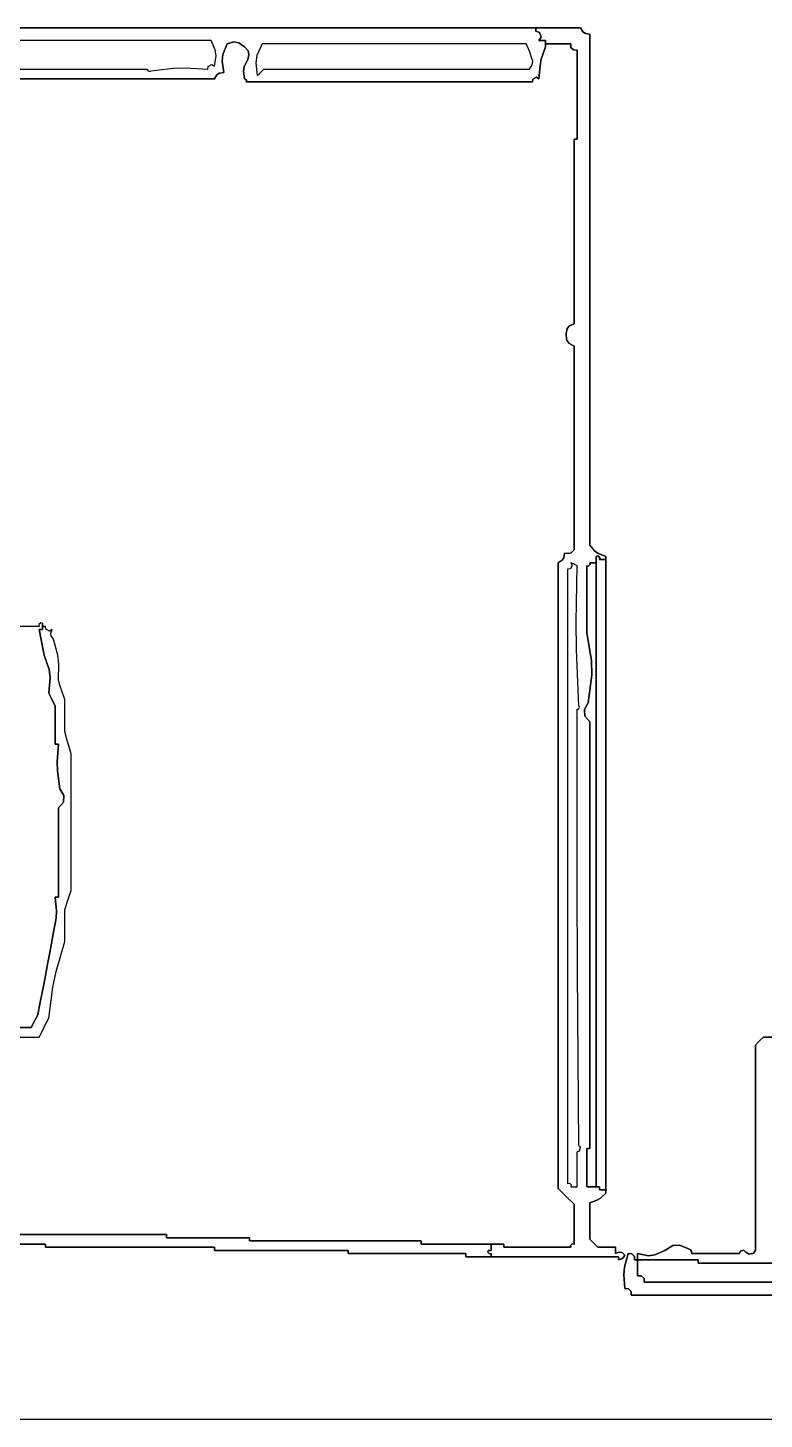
# Model space of a CAD drawing. Extents: x 0 to 5.85, y 0 to 5.4.
# Drawn here: x 3.832 to 4.604, y -0.003 to 1.454 of the extents above; entities that cross this region are included whole.
import ezdxf

# ---------------------------------------------------------------- set-up
doc = ezdxf.new("R2010")
doc.units = 0
doc.header["$LTSCALE"] = 0.40404
doc.layers.get('0').update_dxf_attribs({"linetype": 'CONTINUOUS'})

msp = doc.modelspace()

# ---------------------------------------------------------------- linework, layer by layer
for p, q in [((3.644266, 1.453705), (4.411129, 1.453705)), ((4.411129, 1.453705), (3.644266, 1.453705)), ((3.644266, 1.453705), (4.411129, 1.453705)), ((4.364451, 1.453705), (3.644266, 1.453705)), ((3.644266, 1.453705), (4.364451, 1.453705)), ((4.364451, 1.453705), (3.644266, 1.453705)), ((4.364451, 1.450371), (4.364451, 1.453705)), ((4.364451, 1.453705), (4.364451, 1.450371)), ((4.364451, 1.450371), (4.364451, 1.453705)), ((4.411129, 1.453705), (4.364451, 1.453705)), ((4.364451, 1.453705), (4.411129, 1.453705)), ((4.411129, 1.453705), (4.364451, 1.453705)), ((4.364451, 1.453705), (4.364451, 1.450371)), ((4.364451, 1.450371), (4.364451, 1.453705)), ((4.364451, 1.453705), (4.364451, 1.450371)), ((4.368414, 1.448929), (4.364451, 1.450371)), ((4.364451, 1.450371), (4.368414, 1.448929)), ((4.367785, 1.440369), (4.37009, 1.443901)), ((4.37009, 1.443901), (4.367785, 1.440369)), ((4.37009, 1.443901), (4.368414, 1.448929)), ((4.368414, 1.448929), (4.37009, 1.443901)), ((4.411129, 1.453705), (4.41363, 1.449598)), ((4.41363, 1.449598), (4.411129, 1.453705)), ((4.41363, 1.449598), (4.416379, 1.447766)), ((4.416379, 1.447766), (4.41363, 1.449598)), ((4.416379, 1.447766), (4.421132, 1.447037)), ((4.421132, 1.447037), (4.416379, 1.447766)), ((4.421132, 1.447037), (4.421132, 1.232982)), ((4.421132, 1.232982), (4.421132, 1.447037)), ((3.885661, 1.440369), (3.81631, 1.440369)), ((4.024364, 1.440369), (3.885661, 1.440369)), ((4.028674, 1.430518), (4.024364, 1.440369)), ((4.02945, 1.424304), (4.028674, 1.430518)), ((4.041035, 1.437035), (4.036548, 1.425822)), ((4.036548, 1.425822), (4.041035, 1.437035)), ((4.048208, 1.439066), (4.041035, 1.437035)), ((4.041035, 1.437035), (4.048208, 1.439066)), ((4.053373, 1.438127), (4.048208, 1.439066)), ((4.048208, 1.439066), (4.053373, 1.438127)), ((4.059373, 1.4337), (4.053373, 1.438127)), ((4.053373, 1.438127), (4.059373, 1.4337)), ((4.063004, 1.429572), (4.059373, 1.4337)), ((4.059373, 1.4337), (4.063004, 1.429572)), ((4.063968, 1.425716), (4.063004, 1.429572)), ((4.063004, 1.429572), (4.063968, 1.425716)), ((4.077711, 1.437035), (4.072378, 1.424648)), ((4.188406, 1.437035), (4.077711, 1.437035)), ((4.243753, 1.437035), (4.188406, 1.437035)), ((4.354448, 1.437035), (4.243753, 1.437035)), ((4.356676, 1.431791), (4.354448, 1.437035)), ((4.35768, 1.429113), (4.356676, 1.431791)), ((4.359449, 1.423698), (4.35768, 1.429113)), ((4.370452, 1.440369), (4.367785, 1.440369)), ((4.367785, 1.440369), (4.370452, 1.440369)), ((4.374453, 1.4337), (4.370228, 1.420772)), ((4.370228, 1.420772), (4.374453, 1.4337)), ((4.371786, 1.440369), (4.370452, 1.440369)), ((4.370452, 1.440369), (4.371786, 1.440369)), ((4.374453, 1.440369), (4.371786, 1.440369)), ((4.371786, 1.440369), (4.374453, 1.440369)), ((4.374453, 1.4337), (4.374453, 1.440369)), ((4.374453, 1.440369), (4.374453, 1.4337)), ((4.374453, 1.4337), (4.374453, 1.440369)), ((4.374453, 1.440369), (4.374453, 1.437035)), ((4.374453, 1.437035), (4.374453, 1.440369)), ((4.374453, 1.440369), (4.374453, 1.437035)), ((4.401127, 1.437035), (4.374453, 1.437035)), ((4.374453, 1.437035), (4.401127, 1.437035)), ((4.401127, 1.437035), (4.374453, 1.437035)), ((4.374453, 1.437035), (4.374453, 1.4337)), ((4.374453, 1.4337), (4.374453, 1.437035)), ((4.374453, 1.437035), (4.374453, 1.4337)), ((4.374453, 1.437035), (4.401127, 1.437035)), ((4.401127, 1.437035), (4.374453, 1.437035)), ((4.374453, 1.437035), (4.401127, 1.437035)), ((4.40126, 1.433265), (4.401127, 1.437035)), ((4.401127, 1.437035), (4.40126, 1.433265)), ((4.404025, 1.4305), (4.40126, 1.433265)), ((4.40126, 1.433265), (4.404025, 1.4305)), ((4.407795, 1.430366), (4.404025, 1.4305)), ((4.404025, 1.4305), (4.407795, 1.430366)), ((4.407795, 1.393023), (4.407795, 1.430366)), ((4.407795, 1.430366), (4.407795, 1.393023)), ((4.021348, 1.413326), (4.025134, 1.415219)), ((4.025134, 1.415219), (4.027698, 1.413695)), ((4.027698, 1.413695), (4.02945, 1.424304)), ((4.036548, 1.425822), (4.035784, 1.418951)), ((4.035784, 1.418951), (4.036548, 1.425822)), ((4.035784, 1.418951), (4.0377, 1.407027)), ((4.0377, 1.407027), (4.035784, 1.418951)), ((4.058912, 1.413193), (4.062707, 1.420364)), ((4.062707, 1.420364), (4.058912, 1.413193)), ((4.062707, 1.420364), (4.063968, 1.425716)), ((4.063968, 1.425716), (4.062707, 1.420364)), ((4.072378, 1.424648), (4.071246, 1.417099)), ((4.071246, 1.417099), (4.072709, 1.403693)), ((4.357782, 1.410361), (4.360778, 1.414826)), ((4.361253, 1.418633), (4.359449, 1.423698)), ((4.360778, 1.414826), (4.361253, 1.418633)), ((4.368857, 1.413917), (4.367785, 1.400358)), ((4.367785, 1.400358), (4.368857, 1.413917)), ((4.370228, 1.420772), (4.368857, 1.413917)), ((4.368857, 1.413917), (4.370228, 1.420772)), ((3.80364, 1.410361), (3.854987, 1.410361)), ((3.885661, 1.400358), (3.814643, 1.400358)), ((3.814643, 1.400358), (3.885661, 1.400358)), ((3.854987, 1.410361), (3.95768, 1.410361)), ((4.027698, 1.400358), (3.885661, 1.400358)), ((3.885661, 1.400358), (4.027698, 1.400358)), ((3.95768, 1.410361), (3.957846, 1.408879)), ((3.957846, 1.408879), (3.959729, 1.407938)), ((3.959729, 1.407938), (3.961014, 1.408694)), ((3.961014, 1.408694), (3.984869, 1.411462)), ((3.984869, 1.411462), (3.997057, 1.411801)), ((3.997057, 1.411801), (4.021029, 1.410361)), ((4.021029, 1.410361), (4.021348, 1.413326)), ((4.030199, 1.404466), (4.027698, 1.400358)), ((4.027698, 1.400358), (4.030199, 1.404466)), ((4.032947, 1.406298), (4.030199, 1.404466)), ((4.030199, 1.404466), (4.032947, 1.406298)), ((4.0377, 1.407027), (4.032947, 1.406298)), ((4.032947, 1.406298), (4.0377, 1.407027)), ((4.058108, 1.408372), (4.058912, 1.413193)), ((4.058912, 1.413193), (4.058108, 1.408372)), ((4.059373, 1.400358), (4.058108, 1.408372)), ((4.058108, 1.408372), (4.059373, 1.400358)), ((4.060676, 1.399634), (4.059373, 1.400358)), ((4.059373, 1.400358), (4.060676, 1.399634)), ((4.061242, 1.398502), (4.060676, 1.399634)), ((4.060676, 1.399634), (4.061242, 1.398502)), ((4.072709, 1.403693), (4.075377, 1.40636)), ((4.075377, 1.40636), (4.07671, 1.407694)), ((4.07671, 1.407694), (4.079378, 1.410361)), ((4.079378, 1.410361), (4.190739, 1.410361)), ((4.190739, 1.410361), (4.24642, 1.410361)), ((4.24642, 1.410361), (4.357782, 1.410361)), ((4.361435, 1.399989), (4.361116, 1.397024)), ((4.361116, 1.397024), (4.361435, 1.399989)), ((4.365221, 1.401882), (4.361435, 1.399989)), ((4.361435, 1.399989), (4.365221, 1.401882)), ((4.367785, 1.400358), (4.365221, 1.401882)), ((4.365221, 1.401882), (4.367785, 1.400358)), ((4.06104, 1.397024), (4.061242, 1.398502)), ((4.061242, 1.398502), (4.06104, 1.397024)), ((4.18107, 1.397024), (4.06104, 1.397024)), ((4.06104, 1.397024), (4.18107, 1.397024)), ((4.241086, 1.397024), (4.18107, 1.397024)), ((4.18107, 1.397024), (4.241086, 1.397024)), ((4.361116, 1.397024), (4.241086, 1.397024)), ((4.241086, 1.397024), (4.361116, 1.397024)), ((4.407795, 1.374352), (4.407795, 1.393023)), ((4.407795, 1.393023), (4.407795, 1.374352)), ((4.407795, 1.337009), (4.407795, 1.374352)), ((4.407795, 1.374352), (4.407795, 1.337009)), ((4.404461, 1.259656), (4.404461, 1.337009)), ((4.404461, 1.337009), (4.405795, 1.337009)), ((4.405795, 1.337009), (4.404461, 1.337009)), ((4.404461, 1.337009), (4.404461, 1.259656)), ((4.405795, 1.337009), (4.406461, 1.337009)), ((4.406461, 1.337009), (4.405795, 1.337009)), ((4.406461, 1.337009), (4.407795, 1.337009)), ((4.407795, 1.337009), (4.406461, 1.337009)), ((4.404461, 1.220979), (4.404461, 1.259656)), ((4.404461, 1.259656), (4.404461, 1.220979)), ((4.421132, 1.232982), (4.421132, 1.125955)), ((4.421132, 1.125955), (4.421132, 1.232982)), ((4.404461, 1.143626), (4.404461, 1.220979)), ((4.404461, 1.220979), (4.404461, 1.143626)), ((4.396125, 1.133624), (4.397356, 1.138684)), ((4.397356, 1.138684), (4.396125, 1.133624)), ((4.397356, 1.138684), (4.399705, 1.141503)), ((4.399705, 1.141503), (4.397356, 1.138684)), ((4.399705, 1.141503), (4.404461, 1.143626)), ((4.404461, 1.143626), (4.399705, 1.141503)), ((4.396694, 1.127358), (4.396125, 1.133624)), ((4.396125, 1.133624), (4.396694, 1.127358)), ((4.399078, 1.123543), (4.396694, 1.127358)), ((4.396694, 1.127358), (4.399078, 1.123543)), ((4.404461, 1.120287), (4.399078, 1.123543)), ((4.399078, 1.123543), (4.404461, 1.120287)), ((4.421132, 1.125955), (4.421132, 0.9119)), ((4.421132, 0.9119), (4.421132, 1.125955)), ((4.404461, 1.034932), (4.404461, 1.120287)), ((4.404461, 1.120287), (4.404461, 1.034932)), ((4.404461, 0.992254), (4.404461, 1.034932)), ((4.404461, 1.034932), (4.404461, 0.992254)), ((4.404461, 0.906899), (4.404461, 0.992254)), ((4.404461, 0.992254), (4.404461, 0.906899)), ((4.393729, 0.898812), (4.394458, 0.903565)), ((4.394458, 0.903565), (4.393729, 0.898812)), ((4.394458, 0.903565), (4.398649, 0.903089)), ((4.398649, 0.903089), (4.394458, 0.903565)), ((4.398649, 0.903089), (4.401394, 0.904004)), ((4.401394, 0.904004), (4.398649, 0.903089)), ((4.401394, 0.904004), (4.404461, 0.906899)), ((4.404461, 0.906899), (4.401394, 0.904004)), ((4.421132, 0.9119), (4.42641, 0.905704)), ((4.42641, 0.905704), (4.421132, 0.9119)), ((4.42641, 0.905704), (4.430174, 0.903069)), ((4.430174, 0.903069), (4.42641, 0.905704)), ((4.38779, 0.893562), (4.391897, 0.896063)), ((4.391897, 0.896063), (4.38779, 0.893562)), ((4.38779, 0.631495), (4.38779, 0.893562)), ((4.38779, 0.893562), (4.38779, 0.631495)), ((4.391897, 0.896063), (4.393729, 0.898812)), ((4.393729, 0.898812), (4.391897, 0.896063)), ((4.402651, 0.890999), (4.400758, 0.887213)), ((4.403794, 0.892228), (4.401127, 0.893562)), ((4.401127, 0.893562), (4.402651, 0.890999)), ((4.405128, 0.891562), (4.403794, 0.892228)), ((4.407795, 0.890228), (4.405128, 0.891562)), ((4.406621, 0.831554), (4.407795, 0.890228)), ((4.41964, 0.889826), (4.417798, 0.890228)), ((4.417798, 0.890228), (4.417798, 0.862221)), ((4.417798, 0.862221), (4.417798, 0.890228)), ((4.417798, 0.890228), (4.41964, 0.889826)), ((4.421533, 0.891719), (4.41964, 0.889826)), ((4.41964, 0.889826), (4.421533, 0.891719)), ((4.4278, 0.893562), (4.421132, 0.893562)), ((4.421132, 0.893562), (4.4278, 0.893562)), ((4.4278, 0.893562), (4.421132, 0.893562)), ((4.421132, 0.893562), (4.421533, 0.891719)), ((4.421533, 0.891719), (4.421132, 0.893562)), ((4.421132, 0.893562), (4.4278, 0.893562)), ((4.4278, 0.893562), (4.421132, 0.893562)), ((4.421132, 0.893562), (4.4278, 0.893562)), ((4.429643, 0.900632), (4.4278, 0.90023)), ((4.4278, 0.90023), (4.429643, 0.900632)), ((4.4278, 0.90023), (4.4278, 0.240061)), ((4.4278, 0.240061), (4.4278, 0.90023)), ((4.4278, 0.90023), (4.4278, 0.240061)), ((4.4278, 0.893562), (4.4278, 0.90023)), ((4.4278, 0.90023), (4.4278, 0.893562)), ((4.4278, 0.893562), (4.4278, 0.90023)), ((4.4278, 0.240061), (4.4278, 0.893562)), ((4.4278, 0.893562), (4.4278, 0.240061)), ((4.4278, 0.240061), (4.4278, 0.893562)), ((4.431536, 0.898739), (4.429643, 0.900632)), ((4.429643, 0.900632), (4.431536, 0.898739)), ((4.430174, 0.903069), (4.437803, 0.90023)), ((4.437803, 0.90023), (4.430174, 0.903069)), ((4.431134, 0.896896), (4.431536, 0.898739)), ((4.431536, 0.898739), (4.431134, 0.896896)), ((4.437803, 0.896896), (4.431134, 0.896896)), ((4.431134, 0.896896), (4.437803, 0.896896)), ((4.437803, 0.896896), (4.431134, 0.896896)), ((4.431134, 0.896896), (4.437803, 0.896896)), ((4.437803, 0.896896), (4.431134, 0.896896)), ((4.431134, 0.896896), (4.437803, 0.896896)), ((4.437803, 0.90023), (4.437803, 0.233393)), ((4.437803, 0.233393), (4.437803, 0.90023)), ((4.437803, 0.90023), (4.437803, 0.233393)), ((4.437803, 0.896896), (4.437803, 0.90023)), ((4.437803, 0.90023), (4.437803, 0.896896)), ((4.437803, 0.896896), (4.437803, 0.90023)), ((4.437803, 0.236727), (4.437803, 0.896896)), ((4.437803, 0.896896), (4.437803, 0.236727)), ((4.437803, 0.236727), (4.437803, 0.896896)), ((4.400758, 0.887213), (4.397793, 0.886894)), ((4.397793, 0.886894), (4.397793, 0.629494)), ((4.417798, 0.862221), (4.417798, 0.848217)), ((4.417798, 0.848217), (4.417798, 0.862221)), ((4.417798, 0.848217), (4.417798, 0.82021)), ((4.417798, 0.82021), (4.417798, 0.848217)), ((3.845809, 0.830614), (3.843916, 0.828721)), ((3.847652, 0.830213), (3.845809, 0.830614)), ((4.406956, 0.802156), (4.406621, 0.831554)), ((3.844317, 0.826878), (3.781635, 0.826878)), ((3.843916, 0.828721), (3.844317, 0.826878)), ((3.845651, 0.823544), (3.844317, 0.823544)), ((3.844317, 0.823544), (3.846318, 0.812875)), ((3.846318, 0.812875), (3.844317, 0.823544)), ((3.844317, 0.823544), (3.845651, 0.823544)), ((3.846318, 0.823544), (3.845651, 0.823544)), ((3.845651, 0.823544), (3.846318, 0.823544)), ((3.847652, 0.823544), (3.846318, 0.823544)), ((3.846318, 0.823544), (3.847652, 0.823544)), ((3.847652, 0.823544), (3.847652, 0.830213)), ((3.847652, 0.830213), (3.847652, 0.823544)), ((3.847652, 0.823544), (3.847652, 0.830213)), ((3.850986, 0.826878), (3.847652, 0.826878)), ((3.847652, 0.826878), (3.850986, 0.826878)), ((3.850986, 0.826878), (3.847652, 0.826878)), ((3.847652, 0.826878), (3.847652, 0.823544)), ((3.847652, 0.823544), (3.847652, 0.826878)), ((3.847652, 0.826878), (3.847652, 0.823544)), ((3.851305, 0.823913), (3.850986, 0.826878)), ((3.855091, 0.82202), (3.851305, 0.823913)), ((3.857654, 0.823544), (3.855091, 0.82202)), ((3.856467, 0.819666), (3.857654, 0.823544)), ((3.85694, 0.816826), (3.856467, 0.819666)), ((3.859321, 0.813542), (3.85694, 0.816826)), ((4.417798, 0.82021), (4.422799, 0.791291)), ((4.422799, 0.791291), (4.417798, 0.82021)), ((3.846318, 0.812875), (3.847318, 0.80754)), ((3.847318, 0.80754), (3.846318, 0.812875)), ((3.847318, 0.80754), (3.849319, 0.796871)), ((3.849319, 0.796871), (3.847318, 0.80754)), ((3.863617, 0.796626), (3.859321, 0.813542)), ((4.409462, 0.743524), (4.406956, 0.802156)), ((3.849319, 0.796871), (3.854587, 0.781627)), ((3.854587, 0.781627), (3.849319, 0.796871)), ((3.864653, 0.787647), (3.863617, 0.796626)), ((3.864323, 0.770197), (3.864653, 0.787647)), ((4.422799, 0.791291), (4.423147, 0.775974)), ((4.423147, 0.775974), (4.422799, 0.791291)), ((3.855674, 0.772932), (3.85432, 0.75686)), ((3.85432, 0.75686), (3.855674, 0.772932)), ((3.854587, 0.781627), (3.855674, 0.772932)), ((3.855674, 0.772932), (3.854587, 0.781627)), ((4.423147, 0.775974), (4.419465, 0.746858)), ((4.419465, 0.746858), (4.423147, 0.775974)), ((3.86699, 0.762195), (3.864323, 0.770197)), ((3.868324, 0.758194), (3.86699, 0.762195)), ((3.870991, 0.750192), (3.868324, 0.758194)), ((3.85432, 0.75686), (3.856987, 0.751526)), ((3.856987, 0.751526), (3.85432, 0.75686)), ((3.856987, 0.751526), (3.858321, 0.748858)), ((3.858321, 0.748858), (3.856987, 0.751526)), ((3.858321, 0.748858), (3.860988, 0.743524)), ((3.860988, 0.743524), (3.858321, 0.748858)), ((3.860988, 0.743524), (3.860988, 0.72752)), ((3.860988, 0.72752), (3.860988, 0.743524)), ((3.870991, 0.736855), (3.870991, 0.750192)), ((4.410218, 0.742239), (4.409462, 0.743524)), ((4.419465, 0.746858), (4.415315, 0.739983)), ((4.415315, 0.739983), (4.419465, 0.746858)), ((3.870991, 0.730187), (3.870991, 0.736855)), ((3.870991, 0.71685), (3.870991, 0.730187)), ((4.407795, 0.740189), (4.409277, 0.740356)), ((4.407795, 0.557475), (4.407795, 0.740189)), ((4.409277, 0.740356), (4.410218, 0.742239)), ((4.415315, 0.739983), (4.415902, 0.732946)), ((4.415902, 0.732946), (4.415315, 0.739983)), ((4.415902, 0.732946), (4.421132, 0.726853)), ((4.421132, 0.726853), (4.415902, 0.732946)), ((3.860988, 0.72752), (3.860988, 0.719518)), ((3.860988, 0.719518), (3.860988, 0.72752)), ((3.860988, 0.719518), (3.860988, 0.703513)), ((3.860988, 0.703513), (3.860988, 0.719518)), ((3.873658, 0.707514), (3.870991, 0.71685)), ((4.421132, 0.726853), (4.421132, 0.54814)), ((4.421132, 0.54814), (4.421132, 0.726853)), ((3.860988, 0.703513), (3.862322, 0.703513)), ((3.862322, 0.703513), (3.860988, 0.703513)), ((3.862322, 0.703513), (3.862989, 0.703513)), ((3.862989, 0.703513), (3.862322, 0.703513)), ((3.862989, 0.703513), (3.864323, 0.703513)), ((3.864323, 0.703513), (3.862989, 0.703513)), ((3.864323, 0.703513), (3.863016, 0.684876)), ((3.863016, 0.684876), (3.864323, 0.703513)), ((3.874992, 0.702847), (3.873658, 0.707514)), ((3.877659, 0.693511), (3.874992, 0.702847)), ((3.863016, 0.684876), (3.863357, 0.675332)), ((3.863357, 0.675332), (3.863016, 0.684876)), ((3.877659, 0.636163), (3.877659, 0.693511)), ((3.863357, 0.675332), (3.86599, 0.656835)), ((3.86599, 0.656835), (3.863357, 0.675332)), ((3.86599, 0.656835), (3.870139, 0.64996)), ((3.870139, 0.64996), (3.86599, 0.656835)), ((3.869553, 0.642923), (3.864323, 0.63683)), ((3.864323, 0.63683), (3.869553, 0.642923)), ((3.870139, 0.64996), (3.869553, 0.642923)), ((3.869553, 0.642923), (3.870139, 0.64996)), ((3.864323, 0.63683), (3.864323, 0.599487)), ((3.864323, 0.599487), (3.864323, 0.63683)), ((3.877659, 0.607489), (3.877659, 0.636163)), ((4.38779, 0.500461), (4.38779, 0.631495)), ((4.38779, 0.631495), (4.38779, 0.500461)), ((4.397793, 0.629494), (4.397793, 0.500795)), ((3.864323, 0.599487), (3.864323, 0.580815)), ((3.864323, 0.580815), (3.864323, 0.599487)), ((3.877659, 0.550141), (3.877659, 0.607489)), ((3.864323, 0.580815), (3.864323, 0.543472)), ((3.864323, 0.543472), (3.864323, 0.580815)), ((4.408128, 0.466116), (4.407795, 0.557475)), ((3.862322, 0.543472), (3.860988, 0.543472)), ((3.860988, 0.543472), (3.862307, 0.528846)), ((3.862307, 0.528846), (3.860988, 0.543472)), ((3.860988, 0.543472), (3.862322, 0.543472)), ((3.862989, 0.543472), (3.862322, 0.543472)), ((3.862322, 0.543472), (3.862989, 0.543472)), ((3.864323, 0.543472), (3.862989, 0.543472)), ((3.862989, 0.543472), (3.864323, 0.543472)), ((3.873658, 0.538138), (3.874992, 0.542139)), ((3.874992, 0.542139), (3.877659, 0.550141)), ((4.421132, 0.54814), (4.421132, 0.458784)), ((4.421132, 0.458784), (4.421132, 0.54814)), ((3.862307, 0.528846), (3.861962, 0.521243)), ((3.861962, 0.521243), (3.862307, 0.528846)), ((3.870991, 0.530136), (3.873658, 0.538138)), ((3.870991, 0.516799), (3.870991, 0.530136)), ((3.861962, 0.521243), (3.859321, 0.506796)), ((3.859321, 0.506796), (3.861962, 0.521243)), ((3.870991, 0.510131), (3.870991, 0.516799)), ((3.870991, 0.496794), (3.870991, 0.510131)), ((3.859321, 0.506796), (3.855216, 0.485477)), ((3.855216, 0.485477), (3.859321, 0.506796)), ((3.861892, 0.46539), (3.870991, 0.496794)), ((4.38779, 0.238394), (4.38779, 0.500461)), ((4.38779, 0.500461), (4.38779, 0.238394)), ((4.397793, 0.500795), (4.397793, 0.243396)), ((3.855216, 0.485477), (3.853216, 0.474807)), ((3.853216, 0.474807), (3.855216, 0.485477)), ((3.853216, 0.474807), (3.849319, 0.453449)), ((3.849319, 0.453449), (3.853216, 0.474807)), ((3.849319, 0.453449), (3.846651, 0.440113)), ((3.846651, 0.440113), (3.849319, 0.453449)), ((3.858519, 0.449198), (3.861892, 0.46539)), ((4.409462, 0.283406), (4.408128, 0.466116)), ((4.421132, 0.458784), (4.421132, 0.280072)), ((4.421132, 0.280072), (4.421132, 0.458784)), ((3.846651, 0.440113), (3.845318, 0.433444)), ((3.845318, 0.433444), (3.846651, 0.440113)), ((3.85432, 0.416773), (3.858519, 0.449198)), ((3.845318, 0.433444), (3.84265, 0.420108)), ((3.84265, 0.420108), (3.845318, 0.433444)), ((3.838649, 0.412105), (3.835982, 0.406771)), ((3.835982, 0.406771), (3.838649, 0.412105)), ((3.839983, 0.414773), (3.838649, 0.412105)), ((3.838649, 0.412105), (3.839983, 0.414773)), ((3.84265, 0.420108), (3.839983, 0.414773)), ((3.839983, 0.414773), (3.84265, 0.420108)), ((3.848271, 0.404794), (3.850272, 0.408795)), ((3.850272, 0.408795), (3.85432, 0.416773)), ((3.835982, 0.406771), (3.780635, 0.406771)), ((3.780635, 0.406771), (3.835982, 0.406771)), ((3.782968, 0.396768), (3.844317, 0.396768)), ((3.844317, 0.396768), (3.848271, 0.404794)), ((4.597844, 0.391767), (4.599511, 0.393434)), ((4.599511, 0.393434), (4.597844, 0.391767)), ((4.599511, 0.393434), (4.602845, 0.396768)), ((4.602845, 0.396768), (4.599511, 0.393434)), ((4.602845, 0.396768), (4.62085, 0.396768)), ((4.62085, 0.396768), (4.602845, 0.396768)), ((4.59451, 0.388433), (4.597844, 0.391767)), ((4.597844, 0.391767), (4.59451, 0.388433)), ((4.59451, 0.302411), (4.59451, 0.388433)), ((4.59451, 0.388433), (4.59451, 0.302411)), ((4.59451, 0.2594), (4.59451, 0.302411)), ((4.59451, 0.302411), (4.59451, 0.2594)), ((4.407795, 0.276738), (4.410374, 0.277692)), ((4.411288, 0.281351), (4.409462, 0.283406)), ((4.410374, 0.277692), (4.411288, 0.281351)), ((4.419131, 0.280072), (4.417798, 0.280072)), ((4.417798, 0.280072), (4.417798, 0.264068)), ((4.417798, 0.264068), (4.417798, 0.280072)), ((4.417798, 0.280072), (4.419131, 0.280072)), ((4.419798, 0.280072), (4.419131, 0.280072)), ((4.419131, 0.280072), (4.419798, 0.280072)), ((4.421132, 0.280072), (4.419798, 0.280072)), ((4.419798, 0.280072), (4.421132, 0.280072)), ((4.407795, 0.262067), (4.407795, 0.276738)), ((4.417798, 0.264068), (4.417798, 0.256066)), ((4.417798, 0.256066), (4.417798, 0.264068)), ((4.407795, 0.254732), (4.407795, 0.262067)), ((4.407795, 0.240061), (4.407795, 0.254732)), ((4.417798, 0.256066), (4.417798, 0.240061)), ((4.417798, 0.240061), (4.417798, 0.256066)), ((4.59451, 0.173378), (4.59451, 0.2594)), ((4.59451, 0.2594), (4.59451, 0.173378)), ((4.394458, 0.231726), (4.38779, 0.238394)), ((4.38779, 0.238394), (4.394458, 0.231726)), ((4.397793, 0.243396), (4.399652, 0.243711)), ((4.399652, 0.243711), (4.401442, 0.241921)), ((4.401442, 0.241921), (4.401127, 0.240061)), ((4.401127, 0.240061), (4.403794, 0.240061)), ((4.403794, 0.240061), (4.405128, 0.240061)), ((4.405128, 0.240061), (4.407795, 0.240061)), ((4.417798, 0.240061), (4.4278, 0.240061)), ((4.4278, 0.240061), (4.417798, 0.240061)), ((4.417798, 0.240061), (4.4278, 0.240061)), ((4.431134, 0.240061), (4.417798, 0.240061)), ((4.417798, 0.240061), (4.431134, 0.240061)), ((4.431134, 0.240061), (4.417798, 0.240061)), ((4.4278, 0.240061), (4.431134, 0.240061)), ((4.431134, 0.240061), (4.4278, 0.240061)), ((4.4278, 0.240061), (4.431134, 0.240061)), ((4.431134, 0.240061), (4.431134, 0.238728)), ((4.431134, 0.238728), (4.431134, 0.240061)), ((4.431134, 0.238728), (4.431134, 0.238061)), ((4.431134, 0.238061), (4.431134, 0.238728)), ((4.431134, 0.238061), (4.431134, 0.236727)), ((4.431134, 0.236727), (4.431134, 0.238061)), ((4.431134, 0.236727), (4.437803, 0.236727)), ((4.437803, 0.236727), (4.431134, 0.236727)), ((4.431134, 0.236727), (4.437803, 0.236727)), ((4.437803, 0.236727), (4.431134, 0.236727)), ((4.431134, 0.236727), (4.437803, 0.236727)), ((4.437803, 0.236727), (4.431134, 0.236727)), ((4.437803, 0.233393), (4.432129, 0.228075)), ((4.432129, 0.228075), (4.437803, 0.233393)), ((4.437803, 0.233393), (4.437803, 0.236727)), ((4.437803, 0.236727), (4.437803, 0.233393)), ((4.437803, 0.233393), (4.437803, 0.236727)), ((4.397793, 0.228392), (4.394458, 0.231726)), ((4.394458, 0.231726), (4.397793, 0.228392)), ((4.404461, 0.221723), (4.397793, 0.228392)), ((4.397793, 0.228392), (4.404461, 0.221723)), ((4.404461, 0.205052), (4.404461, 0.221723)), ((4.404461, 0.221723), (4.404461, 0.205052)), ((4.428494, 0.225894), (4.421132, 0.223391)), ((4.421132, 0.223391), (4.428494, 0.225894)), ((4.421132, 0.223391), (4.421132, 0.208053)), ((4.421132, 0.208053), (4.421132, 0.223391)), ((4.432129, 0.228075), (4.428494, 0.225894)), ((4.428494, 0.225894), (4.432129, 0.228075)), ((4.404461, 0.196717), (4.404461, 0.205052)), ((4.404461, 0.205052), (4.404461, 0.196717)), ((4.421132, 0.208053), (4.421132, 0.200385)), ((4.421132, 0.200385), (4.421132, 0.208053)), ((3.810976, 0.190049), (3.877659, 0.190049)), ((3.877659, 0.190049), (3.810976, 0.190049)), ((3.877659, 0.190049), (3.911001, 0.190049)), ((3.911001, 0.190049), (3.877659, 0.190049)), ((3.911001, 0.190049), (3.977685, 0.190049)), ((3.977685, 0.190049), (3.911001, 0.190049)), ((3.977685, 0.190049), (3.977685, 0.188715)), ((3.977685, 0.188715), (3.977685, 0.190049)), ((4.404461, 0.180046), (4.404461, 0.196717)), ((4.404461, 0.196717), (4.404461, 0.180046)), ((4.421132, 0.200385), (4.421132, 0.185047)), ((4.421132, 0.185047), (4.421132, 0.200385)), ((3.850986, 0.180046), (3.821645, 0.180046)), ((3.821645, 0.180046), (3.850986, 0.180046)), ((3.850986, 0.178712), (3.850986, 0.180046)), ((3.850986, 0.180046), (3.850986, 0.178712)), ((3.850986, 0.178046), (3.850986, 0.178712)), ((3.850986, 0.178712), (3.850986, 0.178046)), ((3.850986, 0.176712), (3.850986, 0.178046)), ((3.850986, 0.178046), (3.850986, 0.176712)), ((3.921671, 0.176712), (3.850986, 0.176712)), ((3.850986, 0.176712), (3.921671, 0.176712)), ((3.957013, 0.176712), (3.921671, 0.176712)), ((3.921671, 0.176712), (3.957013, 0.176712)), ((4.027698, 0.176712), (3.957013, 0.176712)), ((3.957013, 0.176712), (4.027698, 0.176712)), ((3.977685, 0.188715), (3.977685, 0.188048)), ((3.977685, 0.188048), (3.977685, 0.188715)), ((3.977685, 0.188048), (3.977685, 0.186714)), ((3.977685, 0.186714), (3.977685, 0.188048)), ((3.977685, 0.186714), (4.01236, 0.186714)), ((4.01236, 0.186714), (3.977685, 0.186714)), ((4.01236, 0.186714), (4.029698, 0.186714)), ((4.029698, 0.186714), (4.01236, 0.186714)), ((4.027698, 0.175378), (4.027698, 0.176712)), ((4.027698, 0.176712), (4.027698, 0.175378)), ((4.027698, 0.174711), (4.027698, 0.175378)), ((4.027698, 0.175378), (4.027698, 0.174711)), ((4.029698, 0.186714), (4.064374, 0.186714)), ((4.064374, 0.186714), (4.029698, 0.186714)), ((4.064374, 0.186714), (4.064374, 0.185381)), ((4.064374, 0.185381), (4.064374, 0.186714)), ((4.064374, 0.185381), (4.064374, 0.184714)), ((4.064374, 0.184714), (4.064374, 0.185381)), ((4.064374, 0.184714), (4.064374, 0.18338)), ((4.064374, 0.18338), (4.064374, 0.184714)), ((4.064374, 0.18338), (4.136392, 0.18338)), ((4.136392, 0.18338), (4.064374, 0.18338)), ((4.136392, 0.18338), (4.172401, 0.18338)), ((4.172401, 0.18338), (4.136392, 0.18338)), ((4.172401, 0.18338), (4.24442, 0.18338)), ((4.24442, 0.18338), (4.172401, 0.18338)), ((4.24442, 0.18338), (4.24442, 0.182047)), ((4.24442, 0.182047), (4.24442, 0.18338)), ((4.24442, 0.182047), (4.24442, 0.18138)), ((4.24442, 0.18138), (4.24442, 0.182047)), ((4.24442, 0.18138), (4.24442, 0.180046)), ((4.24442, 0.180046), (4.24442, 0.18138)), ((4.24442, 0.180046), (4.331109, 0.180046)), ((4.331109, 0.180046), (4.24442, 0.180046)), ((4.24442, 0.180046), (4.331109, 0.180046)), ((4.317772, 0.180046), (4.24442, 0.180046)), ((4.24442, 0.180046), (4.317772, 0.180046)), ((4.317772, 0.180046), (4.24442, 0.180046)), ((4.331109, 0.180046), (4.317772, 0.180046)), ((4.317772, 0.180046), (4.331109, 0.180046)), ((4.331109, 0.180046), (4.317772, 0.180046)), ((4.317772, 0.180046), (4.317772, 0.173378)), ((4.317772, 0.173378), (4.317772, 0.180046)), ((4.317772, 0.180046), (4.317772, 0.173378)), ((4.317772, 0.173378), (4.317772, 0.180046)), ((4.317772, 0.180046), (4.317772, 0.173378)), ((4.317772, 0.173378), (4.317772, 0.180046)), ((4.331109, 0.180046), (4.331109, 0.178712)), ((4.331109, 0.178712), (4.331109, 0.180046)), ((4.331109, 0.178712), (4.331109, 0.178046)), ((4.331109, 0.178046), (4.331109, 0.178712)), ((4.331109, 0.178046), (4.331109, 0.176712)), ((4.331109, 0.176712), (4.331109, 0.178046)), ((4.331109, 0.176712), (4.359116, 0.176712)), ((4.359116, 0.176712), (4.331109, 0.176712)), ((4.359116, 0.176712), (4.37312, 0.176712)), ((4.37312, 0.176712), (4.359116, 0.176712)), ((4.37312, 0.176712), (4.401127, 0.176712)), ((4.401127, 0.176712), (4.37312, 0.176712)), ((4.400811, 0.178571), (4.402601, 0.180362)), ((4.402601, 0.180362), (4.400811, 0.178571)), ((4.401127, 0.176712), (4.400811, 0.178571)), ((4.400811, 0.178571), (4.401127, 0.176712)), ((4.402601, 0.180362), (4.404461, 0.180046)), ((4.404461, 0.180046), (4.402601, 0.180362)), ((4.421132, 0.185047), (4.424466, 0.181713)), ((4.424466, 0.181713), (4.421132, 0.185047)), ((4.424466, 0.181713), (4.426133, 0.180046)), ((4.426133, 0.180046), (4.424466, 0.181713)), ((4.426133, 0.180046), (4.429467, 0.176712)), ((4.429467, 0.176712), (4.426133, 0.180046)), ((4.429467, 0.176712), (4.436802, 0.176712)), ((4.436802, 0.176712), (4.429467, 0.176712)), ((4.436802, 0.176712), (4.44047, 0.176712)), ((4.44047, 0.176712), (4.436802, 0.176712)), ((4.44047, 0.176712), (4.447805, 0.176712)), ((4.447805, 0.176712), (4.44047, 0.176712)), ((4.447805, 0.176712), (4.447805, 0.174045)), ((4.447805, 0.174045), (4.447805, 0.176712)), ((4.499485, 0.173378), (4.508069, 0.178556)), ((4.508069, 0.178556), (4.499485, 0.173378)), ((4.508069, 0.178556), (4.515297, 0.179038)), ((4.515297, 0.179038), (4.508069, 0.178556)), ((4.515297, 0.179038), (4.524492, 0.175045)), ((4.524492, 0.175045), (4.515297, 0.179038)), ((4.524492, 0.175045), (4.526567, 0.173832)), ((4.526567, 0.173832), (4.524492, 0.175045)), ((4.027698, 0.173378), (4.027698, 0.174711)), ((4.027698, 0.174711), (4.027698, 0.173378)), ((4.083712, 0.173378), (4.027698, 0.173378)), ((4.027698, 0.173378), (4.083712, 0.173378)), ((4.111719, 0.173378), (4.083712, 0.173378)), ((4.083712, 0.173378), (4.111719, 0.173378)), ((4.167734, 0.173378), (4.111719, 0.173378)), ((4.111719, 0.173378), (4.167734, 0.173378)), ((4.167734, 0.172044), (4.167734, 0.173378)), ((4.167734, 0.173378), (4.167734, 0.172044)), ((4.167734, 0.171377), (4.167734, 0.172044)), ((4.167734, 0.172044), (4.167734, 0.171377)), ((4.167734, 0.170044), (4.167734, 0.171377)), ((4.167734, 0.171377), (4.167734, 0.170044)), ((4.21708, 0.170044), (4.167734, 0.170044)), ((4.167734, 0.170044), (4.21708, 0.170044)), ((4.241753, 0.170044), (4.21708, 0.170044)), ((4.21708, 0.170044), (4.241753, 0.170044)), ((4.291099, 0.170044), (4.241753, 0.170044)), ((4.241753, 0.170044), (4.291099, 0.170044)), ((4.291099, 0.16871), (4.291099, 0.170044)), ((4.291099, 0.170044), (4.291099, 0.16871)), ((4.291099, 0.168043), (4.291099, 0.16871)), ((4.291099, 0.16871), (4.291099, 0.168043)), ((4.291099, 0.166709), (4.291099, 0.168043)), ((4.291099, 0.168043), (4.291099, 0.166709)), ((4.451139, 0.166709), (4.291099, 0.166709)), ((4.291099, 0.166709), (4.451139, 0.166709)), ((4.451139, 0.166709), (4.291099, 0.166709)), ((4.291099, 0.166709), (4.317772, 0.166709)), ((4.317772, 0.166709), (4.291099, 0.166709)), ((4.291099, 0.166709), (4.317772, 0.166709)), ((4.314438, 0.173378), (4.314036, 0.171535)), ((4.314036, 0.171535), (4.314438, 0.173378)), ((4.314036, 0.171535), (4.315929, 0.169642)), ((4.315929, 0.169642), (4.314036, 0.171535)), ((4.315772, 0.173378), (4.314438, 0.173378)), ((4.314438, 0.173378), (4.315772, 0.173378)), ((4.316438, 0.173378), (4.315772, 0.173378)), ((4.315772, 0.173378), (4.316438, 0.173378)), ((4.315929, 0.169642), (4.317772, 0.170044)), ((4.317772, 0.170044), (4.315929, 0.169642)), ((4.317772, 0.173378), (4.316438, 0.173378)), ((4.316438, 0.173378), (4.317772, 0.173378)), ((4.317772, 0.170044), (4.317772, 0.166709)), ((4.317772, 0.166709), (4.317772, 0.170044)), ((4.317772, 0.170044), (4.317772, 0.166709)), ((4.317772, 0.166709), (4.317772, 0.170044)), ((4.317772, 0.170044), (4.317772, 0.166709)), ((4.317772, 0.166709), (4.317772, 0.170044)), ((4.317772, 0.166709), (4.451139, 0.166709)), ((4.451139, 0.166709), (4.317772, 0.166709)), ((4.317772, 0.166709), (4.451139, 0.166709)), ((4.447805, 0.174045), (4.447805, 0.172711)), ((4.447805, 0.172711), (4.447805, 0.174045)), ((4.447805, 0.172711), (4.447805, 0.170044)), ((4.447805, 0.170044), (4.447805, 0.172711)), ((4.447805, 0.170044), (4.451502, 0.171712)), ((4.451502, 0.171712), (4.447805, 0.170044)), ((4.451139, 0.165376), (4.451139, 0.166709)), ((4.451139, 0.166709), (4.451139, 0.165376)), ((4.451139, 0.164709), (4.451139, 0.165376)), ((4.451139, 0.165376), (4.451139, 0.164709)), ((4.451139, 0.163375), (4.451139, 0.164709)), ((4.451139, 0.164709), (4.451139, 0.163375)), ((4.454301, 0.164435), (4.451139, 0.163375)), ((4.451139, 0.163375), (4.454301, 0.164435)), ((4.451502, 0.171712), (4.454852, 0.171154)), ((4.454852, 0.171154), (4.451502, 0.171712)), ((4.455905, 0.165638), (4.454301, 0.164435)), ((4.454301, 0.164435), (4.455905, 0.165638)), ((4.454852, 0.171154), (4.457808, 0.168376)), ((4.457808, 0.168376), (4.454852, 0.171154)), ((4.457808, 0.168376), (4.455905, 0.165638)), ((4.455905, 0.165638), (4.457808, 0.168376)), ((4.457383, 0.1558), (4.461142, 0.170044)), ((4.461142, 0.170044), (4.457383, 0.1558)), ((4.461142, 0.170044), (4.464912, 0.16991)), ((4.464912, 0.16991), (4.461142, 0.170044)), ((4.464912, 0.16991), (4.467677, 0.167145)), ((4.467677, 0.167145), (4.464912, 0.16991)), ((4.467677, 0.167145), (4.46781, 0.163375)), ((4.46781, 0.163375), (4.467677, 0.167145)), ((4.46781, 0.163375), (4.471145, 0.163375)), ((4.471145, 0.163375), (4.46781, 0.163375)), ((4.46781, 0.163375), (4.471145, 0.163375)), ((4.471145, 0.163375), (4.46781, 0.163375)), ((4.46781, 0.163375), (4.471145, 0.163375)), ((4.471145, 0.163375), (4.46781, 0.163375)), ((4.471145, 0.163375), (4.471145, 0.170044)), ((4.471145, 0.170044), (4.471145, 0.163375)), ((4.471145, 0.163375), (4.471145, 0.170044)), ((4.471145, 0.170044), (4.482353, 0.167883)), ((4.482353, 0.167883), (4.471145, 0.170044)), ((4.471145, 0.170044), (4.471145, 0.163375)), ((4.471145, 0.163375), (4.471145, 0.170044)), ((4.471145, 0.170044), (4.471145, 0.163375)), ((4.471145, 0.163375), (4.534494, 0.163375)), ((4.534494, 0.163375), (4.471145, 0.163375)), ((4.471145, 0.163375), (4.534494, 0.163375)), ((4.534494, 0.163375), (4.471145, 0.163375)), ((4.471145, 0.163375), (4.534494, 0.163375)), ((4.534494, 0.163375), (4.471145, 0.163375)), ((4.471145, 0.163375), (4.471145, 0.146704)), ((4.471145, 0.146704), (4.471145, 0.163375)), ((4.471145, 0.163375), (4.471145, 0.146704)), ((4.471145, 0.146704), (4.471145, 0.163375)), ((4.471145, 0.163375), (4.471145, 0.146704)), ((4.471145, 0.146704), (4.471145, 0.163375)), ((4.482353, 0.167883), (4.489085, 0.168675)), ((4.489085, 0.168675), (4.482353, 0.167883)), ((4.489085, 0.168675), (4.499485, 0.173378)), ((4.499485, 0.173378), (4.489085, 0.168675)), ((4.526567, 0.173832), (4.527504, 0.172426)), ((4.527504, 0.172426), (4.526567, 0.173832)), ((4.527504, 0.172426), (4.527826, 0.170044)), ((4.527826, 0.170044), (4.527504, 0.172426)), ((4.527826, 0.170044), (4.547831, 0.170044)), ((4.547831, 0.170044), (4.527826, 0.170044)), ((4.534494, 0.163375), (4.534494, 0.162041)), ((4.534494, 0.162041), (4.534494, 0.163375)), ((4.534494, 0.162041), (4.534494, 0.161375)), ((4.534494, 0.161375), (4.534494, 0.162041)), ((4.534494, 0.161375), (4.534494, 0.160041)), ((4.534494, 0.160041), (4.534494, 0.161375)), ((4.547831, 0.170044), (4.557833, 0.170044)), ((4.557833, 0.170044), (4.547831, 0.170044)), ((4.557833, 0.170044), (4.577839, 0.170044)), ((4.577839, 0.170044), (4.557833, 0.170044)), ((4.577839, 0.170044), (4.578793, 0.172622)), ((4.578793, 0.172622), (4.577839, 0.170044)), ((4.578793, 0.172622), (4.582452, 0.173537)), ((4.582452, 0.173537), (4.578793, 0.172622)), ((4.582452, 0.173537), (4.584507, 0.171711)), ((4.584507, 0.171711), (4.582452, 0.173537)), ((4.584507, 0.171711), (4.58782, 0.16937)), ((4.58782, 0.16937), (4.584507, 0.171711)), ((4.58782, 0.16937), (4.592135, 0.170089)), ((4.592135, 0.170089), (4.58782, 0.16937)), ((4.592135, 0.170089), (4.59451, 0.173378)), ((4.59451, 0.173378), (4.592135, 0.170089)), ((4.456679, 0.148055), (4.457383, 0.1558)), ((4.457383, 0.1558), (4.456679, 0.148055)), ((4.457808, 0.133367), (4.456679, 0.148055)), ((4.456679, 0.148055), (4.457808, 0.133367)), ((4.471145, 0.146704), (4.474917, 0.146698)), ((4.474917, 0.146698), (4.471145, 0.146704)), ((4.474917, 0.146698), (4.477807, 0.143808)), ((4.477807, 0.143808), (4.474917, 0.146698)), ((4.534494, 0.160041), (4.624517, 0.160041)), ((4.624517, 0.160041), (4.534494, 0.160041)), ((4.534494, 0.160041), (4.624517, 0.160041)), ((4.761219, 0.160041), (4.534494, 0.160041)), ((4.534494, 0.160041), (4.761219, 0.160041)), ((4.761219, 0.160041), (4.534494, 0.160041)), ((4.461578, 0.133234), (4.457808, 0.133367)), ((4.457808, 0.133367), (4.461578, 0.133234)), ((4.464343, 0.130469), (4.461578, 0.133234)), ((4.461578, 0.133234), (4.464343, 0.130469)), ((4.477807, 0.143808), (4.477813, 0.140036)), ((4.477813, 0.140036), (4.477807, 0.143808)), ((4.477813, 0.140036), (4.837905, 0.140036)), ((4.837905, 0.140036), (4.477813, 0.140036)), ((4.477813, 0.140036), (4.837905, 0.140036)), ((4.844574, 0.140036), (4.477813, 0.140036)), ((4.477813, 0.140036), (4.844574, 0.140036)), ((4.844574, 0.140036), (4.477813, 0.140036)), ((4.464476, 0.126699), (4.464343, 0.130469)), ((4.464343, 0.130469), (4.464476, 0.126699)), ((4.834571, 0.126699), (4.464476, 0.126699)), ((4.464476, 0.126699), (4.834571, 0.126699)), ((4.834571, 0.126699), (4.464476, 0.126699)), ((4.464476, 0.126699), (4.847908, 0.126699)), ((4.847908, 0.126699), (4.464476, 0.126699)), ((4.464476, 0.126699), (4.847908, 0.126699)), ((3.512232, -0.003334), (5.851498, -0.003334))]:
    msp.add_line(p, q)

doc.saveas('drawing.dxf')
